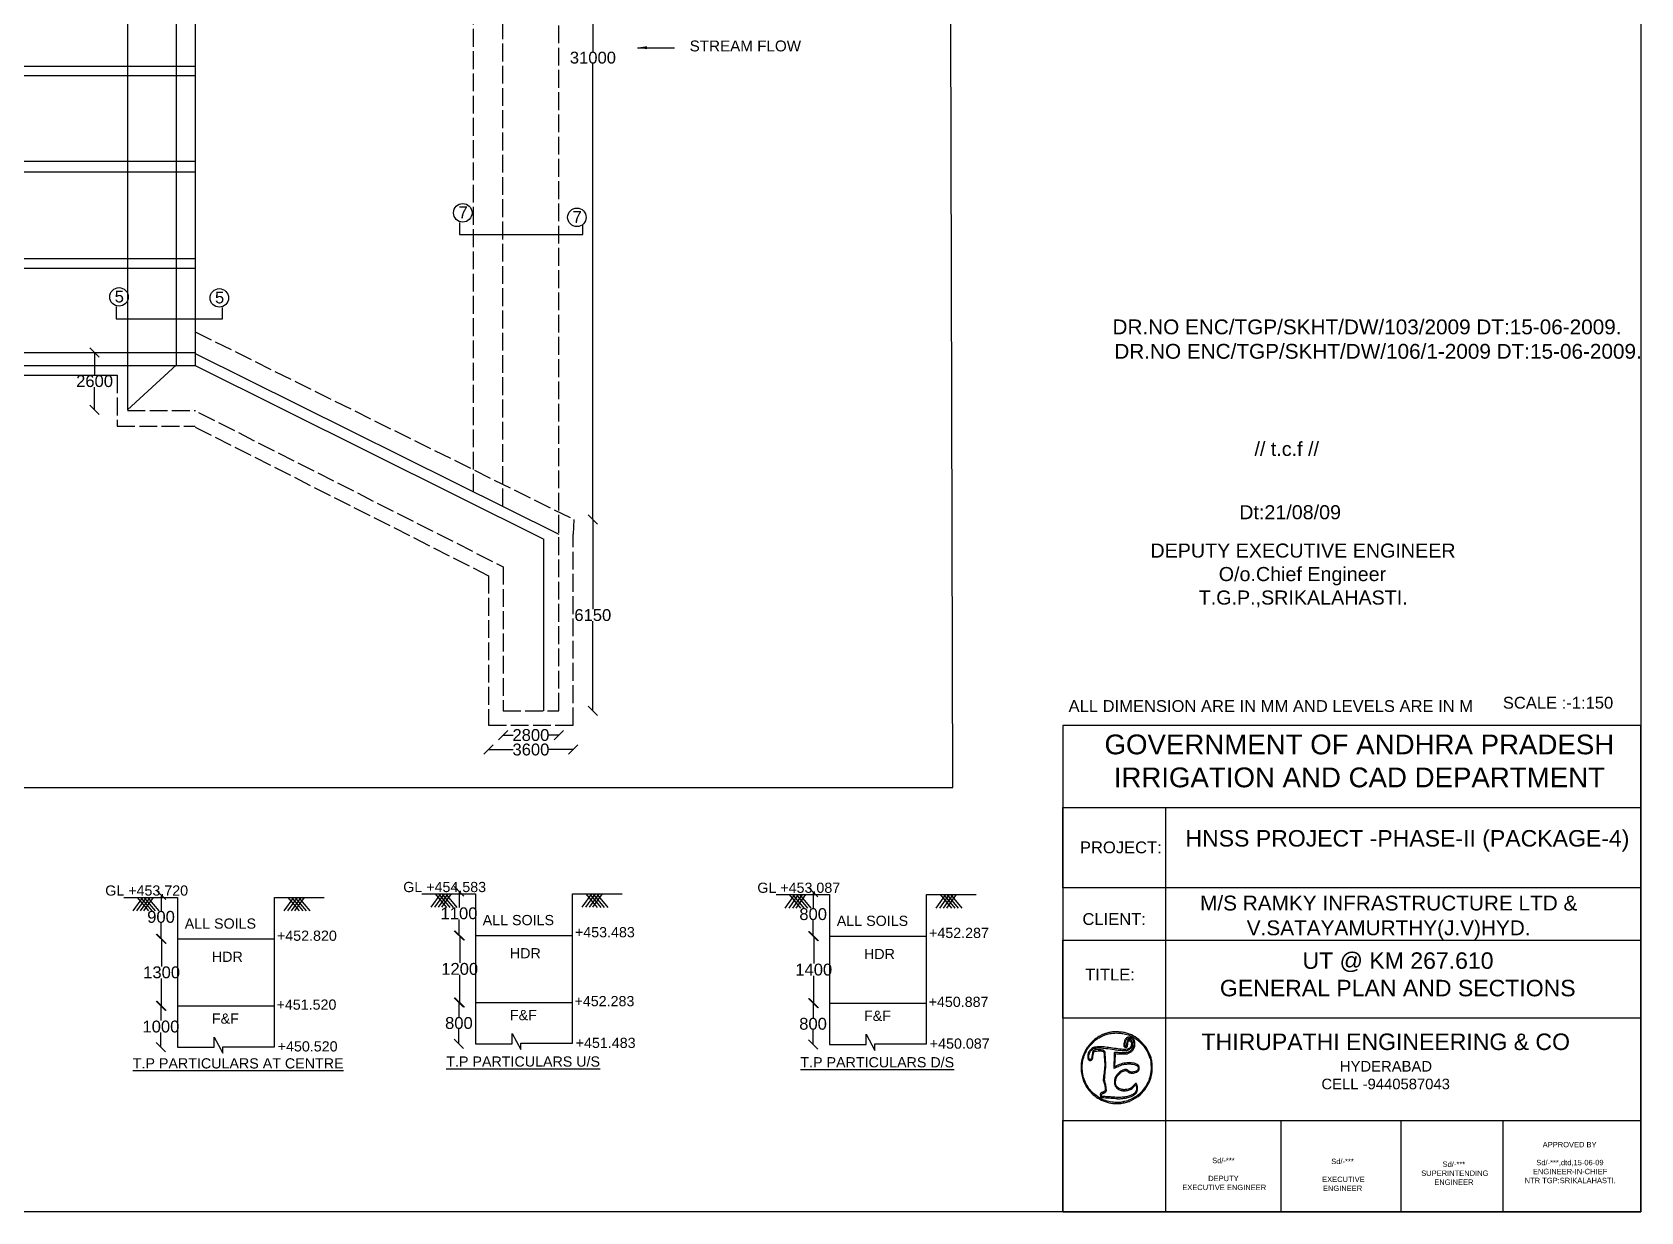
# Model space of a CAD drawing. Header units: millimetres. Extents: x 5124 to 6568637, y 2311 to 91879094.
# Drawn here: x 3726106 to 3742372, y 45926989 to 45938918 of the extents above; entities that cross this region are included whole.
import ezdxf

# ---------------------------------------------------------------- set-up
doc = ezdxf.new("R2010")
doc.units = ezdxf.units.MM
doc.header["$MEASUREMENT"] = 0
doc.linetypes.add('ACAD_ISO02W100', pattern=[15, 12, -3])
for name, color, linetype in [('DIMENSION', 7, 'Continuous'), ('DRAWING', 7, 'Continuous'), ('TEXT', 7, 'Continuous')]:
    doc.layers.add(name, color=color, linetype=linetype)
doc.styles.get("Standard").update_dxf_attribs({"font": 'arial.ttf', "height": 120})
doc.dimstyles.get("Standard").update_dxf_attribs({"dimtxt": 200, "dimasz": 110, "dimexe": 0.18, "dimexo": 0.0625, "dimgap": 0.09, "dimtad": 0, "dimtih": 1, "dimtoh": 1, "dimdec": 0, "dimzin": 0, "dimdsep": 46, "dimtxsty": 'Standard', "dimblk": 'OBLIQUE', "dimcen": 0.09, "dimse1": 1, "dimse2": 1, "dimadec": 0, "dimazin": 0, "dimtfac": 1, "dimtdec": 0, "dimtofl": 0, "dimtmove": 0, "dimatfit": 3, "dimfxl": 1, "dimtolj": 1, "dimtzin": 0, "dimarcsym": 0})

# ---------------------------------------------------------------- blocks, each defined once
blk = doc.blocks.new('_Oblique')
at = {"color": 0, "linetype": 'ByBlock', "lineweight": -2}
blk.add_line((-0.5, -0.5), (0.5, 0.5), dxfattribs=at)
blk = doc.blocks.new('*D78')
at = {"layer": 'Defpoints', "color": 0}
for p in [(3734003, 45930222), (3734169, 45930222), (3734169, 45929777)]:
    blk.add_point(p, dxfattribs=at)
at = {"layer": 'DIMENSION', "color": 0, "lineweight": -2}
for p, q in [((3734003, 45930222), (3734003, 45930061)), ((3734003, 45929777), (3734003, 45929938))]:
    blk.add_line(p, q, dxfattribs=at)
at = {"layer": 'DIMENSION', "color": 0, "lineweight": -2, "xscale": 95, "yscale": 95, "zscale": 95}
for p, rotation in [((3734003, 45930222), 90), ((3734003, 45929777), 270)]:
    blk.add_blockref('_Oblique', p, dxfattribs=dict(at, rotation=rotation))
at = {"layer": 'DIMENSION', "color": 0, "insert": (3734003, 45929999), "char_height": 120, "attachment_point": 5}
blk.add_mtext('\\A1;800', dxfattribs=at)
blk = doc.blocks.new('*D79')
at = {"layer": 'Defpoints', "color": 0}
for p in [(3734169, 45929777), (3734009, 45929099), (3734169, 45929099)]:
    blk.add_point(p, dxfattribs=at)
at = {"layer": 'DIMENSION', "color": 0, "lineweight": -2}
for p, q in [((3734009, 45929777), (3734009, 45929499)), ((3734009, 45929099), (3734009, 45929377))]:
    blk.add_line(p, q, dxfattribs=at)
at = {"layer": 'DIMENSION', "color": 0, "lineweight": -2, "xscale": 95, "yscale": 95, "zscale": 95}
for p, rotation in [((3734009, 45929777), 90), ((3734009, 45929099), 270)]:
    blk.add_blockref('_Oblique', p, dxfattribs=dict(at, rotation=rotation))
at = {"layer": 'DIMENSION', "color": 0, "insert": (3734009, 45929438), "char_height": 120, "attachment_point": 5}
blk.add_mtext('\\A1;1400', dxfattribs=at)
blk = doc.blocks.new('*D77')
at = {"layer": 'Defpoints', "color": 0, "linetype": 'Continuous'}
for p in [(3734169, 45929099), (3734002, 45928681), (3734169, 45928681)]:
    blk.add_point(p, dxfattribs=at)
at = {"layer": 'TEXT', "color": 0, "linetype": 'Continuous', "lineweight": -2}
for p, q in [((3734002, 45929099), (3734002, 45928951)), ((3734002, 45928681), (3734002, 45928829))]:
    blk.add_line(p, q, dxfattribs=at)
at = {"layer": 'TEXT', "color": 0, "linetype": 'Continuous', "lineweight": -2, "xscale": 95, "yscale": 95, "zscale": 95}
for p, rotation in [((3734002, 45929099), 90), ((3734002, 45928681), 270)]:
    blk.add_blockref('_Oblique', p, dxfattribs=dict(at, rotation=rotation))
at = {"layer": 'TEXT', "color": 0, "linetype": 'Continuous', "insert": (3734002, 45928890), "char_height": 120, "attachment_point": 5}
blk.add_mtext('\\A1;800', dxfattribs=at)
blk = doc.blocks.new('*D81')
at = {"layer": 'Defpoints', "color": 0}
for p in [(3730422, 45930230), (3730588, 45930230), (3730588, 45929784)]:
    blk.add_point(p, dxfattribs=at)
at = {"layer": 'DIMENSION', "color": 0, "lineweight": -2}
for p, q in [((3730422, 45930230), (3730422, 45930068)), ((3730422, 45929784), (3730422, 45929946))]:
    blk.add_line(p, q, dxfattribs=at)
at = {"layer": 'DIMENSION', "color": 0, "lineweight": -2, "xscale": 95, "yscale": 95, "zscale": 95}
for p, rotation in [((3730422, 45930230), 90), ((3730422, 45929784), 270)]:
    blk.add_blockref('_Oblique', p, dxfattribs=dict(at, rotation=rotation))
at = {"layer": 'DIMENSION', "color": 0, "insert": (3730422, 45930007), "char_height": 120, "attachment_point": 5}
blk.add_mtext('\\A1;1100', dxfattribs=at)
blk = doc.blocks.new('*D82')
at = {"layer": 'Defpoints', "color": 0}
for p in [(3730588, 45929784), (3730429, 45929107), (3730588, 45929107)]:
    blk.add_point(p, dxfattribs=at)
at = {"layer": 'DIMENSION', "color": 0, "lineweight": -2}
for p, q in [((3730429, 45929784), (3730429, 45929507)), ((3730429, 45929107), (3730429, 45929384))]:
    blk.add_line(p, q, dxfattribs=at)
at = {"layer": 'DIMENSION', "color": 0, "lineweight": -2, "xscale": 95, "yscale": 95, "zscale": 95}
for p, rotation in [((3730429, 45929784), 90), ((3730429, 45929107), 270)]:
    blk.add_blockref('_Oblique', p, dxfattribs=dict(at, rotation=rotation))
at = {"layer": 'DIMENSION', "color": 0, "insert": (3730429, 45929445), "char_height": 120, "attachment_point": 5}
blk.add_mtext('\\A1;1200', dxfattribs=at)
blk = doc.blocks.new('*D80')
at = {"layer": 'Defpoints', "color": 0, "linetype": 'Continuous'}
for p in [(3730588, 45929107), (3730421, 45928688), (3730588, 45928688)]:
    blk.add_point(p, dxfattribs=at)
at = {"layer": 'TEXT', "color": 0, "linetype": 'Continuous', "lineweight": -2}
for p, q in [((3730421, 45929107), (3730421, 45928959)), ((3730421, 45928688), (3730421, 45928836))]:
    blk.add_line(p, q, dxfattribs=at)
at = {"layer": 'TEXT', "color": 0, "linetype": 'Continuous', "lineweight": -2, "xscale": 95, "yscale": 95, "zscale": 95}
for p, rotation in [((3730421, 45929107), 90), ((3730421, 45928688), 270)]:
    blk.add_blockref('_Oblique', p, dxfattribs=dict(at, rotation=rotation))
at = {"layer": 'TEXT', "color": 0, "linetype": 'Continuous', "insert": (3730421, 45928898), "char_height": 120, "attachment_point": 5}
blk.add_mtext('\\A1;800', dxfattribs=at)
blk = doc.blocks.new('*D84')
at = {"layer": 'Defpoints', "color": 0}
for p in [(3727409, 45930194), (3727575, 45930194), (3727575, 45929749)]:
    blk.add_point(p, dxfattribs=at)
at = {"layer": 'DIMENSION', "color": 0, "lineweight": -2}
for p, q in [((3727409, 45930194), (3727409, 45930033)), ((3727409, 45929749), (3727409, 45929910))]:
    blk.add_line(p, q, dxfattribs=at)
at = {"layer": 'DIMENSION', "color": 0, "lineweight": -2, "xscale": 95, "yscale": 95, "zscale": 95}
for p, rotation in [((3727409, 45930194), 90), ((3727409, 45929749), 270)]:
    blk.add_blockref('_Oblique', p, dxfattribs=dict(at, rotation=rotation))
at = {"layer": 'DIMENSION', "color": 0, "insert": (3727409, 45929971), "char_height": 120, "attachment_point": 5}
blk.add_mtext('\\A1;900', dxfattribs=at)
blk = doc.blocks.new('*D85')
at = {"layer": 'Defpoints', "color": 0}
for p in [(3727575, 45929749), (3727415, 45929071), (3727575, 45929071)]:
    blk.add_point(p, dxfattribs=at)
at = {"layer": 'DIMENSION', "color": 0, "lineweight": -2}
for p, q in [((3727415, 45929749), (3727415, 45929471)), ((3727415, 45929071), (3727415, 45929348))]:
    blk.add_line(p, q, dxfattribs=at)
at = {"layer": 'DIMENSION', "color": 0, "lineweight": -2, "xscale": 95, "yscale": 95, "zscale": 95}
for p, rotation in [((3727415, 45929749), 90), ((3727415, 45929071), 270)]:
    blk.add_blockref('_Oblique', p, dxfattribs=dict(at, rotation=rotation))
at = {"layer": 'DIMENSION', "color": 0, "insert": (3727415, 45929410), "char_height": 120, "attachment_point": 5}
blk.add_mtext('\\A1;1300', dxfattribs=at)
blk = doc.blocks.new('*D83')
at = {"layer": 'Defpoints', "color": 0, "linetype": 'Continuous'}
for p in [(3727575, 45929071), (3727408, 45928653), (3727575, 45928653)]:
    blk.add_point(p, dxfattribs=at)
at = {"layer": 'TEXT', "color": 0, "linetype": 'Continuous', "lineweight": -2}
for p, q in [((3727408, 45929071), (3727408, 45928923)), ((3727408, 45928653), (3727408, 45928801))]:
    blk.add_line(p, q, dxfattribs=at)
at = {"layer": 'TEXT', "color": 0, "linetype": 'Continuous', "lineweight": -2, "xscale": 95, "yscale": 95, "zscale": 95}
for p, rotation in [((3727408, 45929071), 90), ((3727408, 45928653), 270)]:
    blk.add_blockref('_Oblique', p, dxfattribs=dict(at, rotation=rotation))
at = {"layer": 'TEXT', "color": 0, "linetype": 'Continuous', "insert": (3727408, 45928862), "char_height": 120, "attachment_point": 5}
blk.add_mtext('\\A1;1000', dxfattribs=at)
blk = doc.blocks.new('*D172')
at = {"layer": 'Defpoints', "color": 0, "linetype": 'Continuous'}
for p in [(3726737, 45935679), (3727070, 45935679), (3727070, 45935098)]:
    blk.add_point(p, dxfattribs=at)
at = {"layer": 'DIMENSION', "color": 0, "linetype": 'Continuous', "lineweight": -2}
for p, q in [((3726737, 45935679), (3726737, 45935450)), ((3726737, 45935098), (3726737, 45935327))]:
    blk.add_line(p, q, dxfattribs=at)
at = {"layer": 'DIMENSION', "color": 0, "linetype": 'Continuous', "lineweight": -2, "xscale": 95, "yscale": 95, "zscale": 95}
for p, rotation in [((3726737, 45935679), 90), ((3726737, 45935098), 270)]:
    blk.add_blockref('_Oblique', p, dxfattribs=dict(at, rotation=rotation))
at = {"layer": 'DIMENSION', "color": 0, "linetype": 'Continuous', "insert": (3726737, 45935389), "char_height": 120, "attachment_point": 5}
blk.add_mtext('\\A1;2600', dxfattribs=at)
blk = doc.blocks.new('*D173')
at = {"layer": 'Defpoints', "color": 0, "linetype": 'Continuous'}
for p in [(3730868, 45932056), (3731431, 45932056), (3731431, 45931810)]:
    blk.add_point(p, dxfattribs=at)
at = {"layer": 'DIMENSION', "color": 0, "linetype": 'Continuous', "lineweight": -2}
for p, q in [((3730868, 45931810), (3730969, 45931810)), ((3731431, 45931810), (3731329, 45931810))]:
    blk.add_line(p, q, dxfattribs=at)
at = {"layer": 'DIMENSION', "color": 0, "linetype": 'Continuous', "lineweight": -2, "xscale": 95, "yscale": 95, "zscale": 95, "rotation": 180}
blk.add_blockref('_Oblique', (3730868, 45931810), dxfattribs=at)
at = {"layer": 'DIMENSION', "color": 0, "linetype": 'Continuous', "lineweight": -2, "xscale": 95, "yscale": 95, "zscale": 95}
blk.add_blockref('_Oblique', (3731431, 45931810), dxfattribs=at)
at = {"layer": 'DIMENSION', "color": 0, "linetype": 'Continuous', "insert": (3731149, 45931810), "char_height": 120, "attachment_point": 5}
blk.add_mtext('\\A1;2800', dxfattribs=at)
blk = doc.blocks.new('*D174')
at = {"layer": 'Defpoints', "color": 0, "linetype": 'Continuous'}
for p in [(3730721, 45931909.5), (3731577.5, 45931909.5), (3731577.5, 45931663.5)]:
    blk.add_point(p, dxfattribs=at)
at = {"layer": 'DIMENSION', "color": 0, "linetype": 'Continuous', "lineweight": -2}
for p, q in [((3730721, 45931663.5), (3730970.22412, 45931663.5)), ((3731577.5, 45931663.5), (3731328.27588, 45931663.5))]:
    blk.add_line(p, q, dxfattribs=at)
at = {"layer": 'DIMENSION', "color": 0, "linetype": 'Continuous', "lineweight": -2, "xscale": 95, "yscale": 95, "zscale": 95, "rotation": 180}
blk.add_blockref('_Oblique', (3730721, 45931663.5), dxfattribs=at)
at = {"layer": 'DIMENSION', "color": 0, "linetype": 'Continuous', "lineweight": -2, "xscale": 95, "yscale": 95, "zscale": 95}
blk.add_blockref('_Oblique', (3731577.5, 45931663.5), dxfattribs=at)
at = {"layer": 'DIMENSION', "color": 0, "linetype": 'Continuous', "insert": (3731149.25, 45931663.5), "char_height": 120, "attachment_point": 5}
blk.add_mtext('\\A1;3600', dxfattribs=at)
blk = doc.blocks.new('*D175')
at = {"layer": 'Defpoints', "color": 0, "linetype": 'Continuous'}
for p in [(3731584, 45933990), (3731431, 45932056), (3731775, 45932056)]:
    blk.add_point(p, dxfattribs=at)
at = {"layer": 'DIMENSION', "color": 0, "linetype": 'Continuous', "lineweight": -2}
for p, q in [((3731775, 45933990), (3731775, 45933085)), ((3731775, 45932056), (3731775, 45932962))]:
    blk.add_line(p, q, dxfattribs=at)
at = {"layer": 'DIMENSION', "color": 0, "linetype": 'Continuous', "lineweight": -2, "xscale": 95, "yscale": 95, "zscale": 95}
for p, rotation in [((3731775, 45933990), 90), ((3731775, 45932056), 270)]:
    blk.add_blockref('_Oblique', p, dxfattribs=dict(at, rotation=rotation))
at = {"layer": 'DIMENSION', "color": 0, "linetype": 'Continuous', "insert": (3731775, 45933023), "char_height": 120, "attachment_point": 5}
blk.add_mtext('\\A1;6150', dxfattribs=at)
blk = doc.blocks.new('*D176')
at = {"layer": 'Defpoints', "color": 0, "linetype": 'Continuous'}
for p in [(3731722, 45944174), (3731776, 45944174), (3731584, 45933990)]:
    blk.add_point(p, dxfattribs=at)
at = {"layer": 'DIMENSION', "color": 0, "linetype": 'Continuous', "lineweight": -2}
for p, q in [((3731776, 45944174), (3731776, 45938721)), ((3731776, 45933990), (3731776, 45938598))]:
    blk.add_line(p, q, dxfattribs=at)
at = {"layer": 'DIMENSION', "color": 0, "linetype": 'Continuous', "lineweight": -2, "xscale": 95, "yscale": 95, "zscale": 95}
for p, rotation in [((3731776, 45944174), 90), ((3731776, 45933990), 270)]:
    blk.add_blockref('_Oblique', p, dxfattribs=dict(at, rotation=rotation))
at = {"layer": 'DIMENSION', "color": 0, "linetype": 'Continuous', "insert": (3731776, 45938660), "char_height": 120, "attachment_point": 5}
blk.add_mtext('\\A1;31000', dxfattribs=at)

msp = doc.modelspace()

# ---------------------------------------------------------------- linework, layer by layer
for points in [[(3737012.1, 45928805.5, 0.011371), (3736972.4, 45928795.9, 0.02579), (3736943, 45928786.4, 0.027062), (3736915.5, 45928774.3, 0.013799), (3736882.4, 45928756.3, 0.049276), (3736852.6, 45928734.7, 0.020623), (3736816.8, 45928700.4, 0.020736), (3736783.2, 45928662.4, 0.039557), (3736760.1, 45928628.9, 0.070595), (3736723.2, 45928537.2, 0.067578), (3736712.4, 45928437.4, 0.067285), (3736728.7, 45928338, 0.06891), (3736770.7, 45928247.3, 0.057705), (3736820.1, 45928187.1, 0.054334), (3736882.9, 45928138.3, 0.05355), (3736955.7, 45928103.6, 0.052844), (3737034.5, 45928085, 0.040381), (3737078.9, 45928083, 0.03202), (3737126.6, 45928087.8, 0.031364), (3737174.5, 45928098.8, 0.03411), (3737219.3, 45928115.4, 0.075635), (3737309, 45928173.7, 0.073326), (3737378.4, 45928256.5, 0.073591), (3737420.7, 45928355.5, 0.077104), (3737431.7, 45928461, 0.004861), (3737429.9, 45928490.2, 0.019003), (3737427.9, 45928508.3, 0.02286), (3737424.8, 45928524.4, 0.009468), (3737419.2, 45928545.9, 0.065489), (3737384.5, 45928626.6, 0.057691), (3737328.8, 45928699.5, 0.058022), (3737258.3, 45928757.3, 0.068022), (3737180, 45928793.8, 0.035725), (3737140.6, 45928803, 0.021943), (3737093.1, 45928808.4, 0.021989), (3737047, 45928809.5, 0.048915)], [(3737161.1, 45928786.1, -0.010053), (3737187, 45928778.7, -0.02116), (3737206.7, 45928771.7, -0.022523), (3737224.9, 45928763.3, -0.013074), (3737246, 45928751.8, -0.040153), (3737285.6, 45928724.4, -0.032263), (3737323.4, 45928689, -0.031944), (3737356.8, 45928648.7, -0.036921), (3737383, 45928606.3, -0.012801), (3737391.9, 45928588.1, -0.018323), (3737398.7, 45928571.5, -0.011926), (3737403.5, 45928557.7, -0.421559), (3737402, 45928555, 0.438354), (3737401.8, 45928554.5, 0.035377), (3737402.4, 45928553.1, 0.030088), (3737403.6, 45928551.4, 0.016409), (3737405.1, 45928549.3, -0.136522), (3737412.9, 45928531.9, -0.015322), (3737418.1, 45928488.5, -0.019775), (3737420.3, 45928442, -0.035566), (3737417.9, 45928403.9, -0.046854), (3737402, 45928334.9, -0.049001), (3737373.6, 45928271.2, -0.049074), (3737333.4, 45928214.3, -0.047266), (3737282.5, 45928165.6, -0.036649), (3737255, 45928146.9, -0.020541), (3737219.2, 45928128.3, -0.020402), (3737183.2, 45928113, -0.050634), (3737155.5, 45928105.8, 0.011096), (3737150.3, 45928104.8, 0.006376), (3737144.2, 45928103.5, 0.006368), (3737138, 45928102, 0.010561), (3737132.8, 45928100.5, -0.075797), (3737085.1, 45928093.7, -0.036256), (3737023.2, 45928098.7, -0.035773), (3736960.3, 45928113.2, -0.053967), (3736908.6, 45928135.3, -0.043816), (3736850.1, 45928175.3, -0.050353), (3736802.4, 45928223.2, -0.04992), (3736765, 45928280.1, -0.041857), (3736736.9, 45928346.7, -0.041799), (3736728.7, 45928381.6, -0.022952), (3736724.2, 45928425.3, -0.022835), (3736723.7, 45928470, -0.036198), (3736727.9, 45928508.1, -0.027029), (3736735.8, 45928541.3, -0.021589), (3736747.8, 45928576.2, -0.021847), (3736762.5, 45928609.3, -0.030803), (3736778.6, 45928637.3, -0.030973), (3736798.3, 45928663.4, -0.014365), (3736826.9, 45928694.8, -0.013732), (3736856.2, 45928723.7, -0.048124), (3736877.2, 45928739.8, -0.015617), (3736893.9, 45928749.5, -0.006514), (3736917.1, 45928761.6, -0.006284), (3736940.1, 45928772.9, -0.02113), (3736955.5, 45928779.4, -0.047647), (3737001.7, 45928791.9, -0.034153), (3737055, 45928797.3, -0.033468), (3737109.9, 45928795.4, -0.039389)], [(3737181.9, 45928753.6, 0.079905), (3737172.4, 45928747.7, 0.042826), (3737162.8, 45928737.8, 0.042991), (3737155.2, 45928726.7, 0.097401), (3737152, 45928717, -0.017144), (3737151.1, 45928711.6, -0.007361), (3737149.6, 45928704.5, -0.007273), (3737147.7, 45928696.9, -0.009527), (3737145.8, 45928690, 0.057314), (3737143.4, 45928676.5, 0.105744), (3737145, 45928665.5, 0.129803), (3737150.6, 45928657.6, 0.112787), (3737159.7, 45928653, 0.089359), (3737170.5, 45928652.2, 0.205539), (3737177.4, 45928656.2, 0.119945), (3737181.6, 45928665.9, 0.023277), (3737184, 45928685, -0.017196), (3737186.3, 45928704.6, -0.101894), (3737189.8, 45928714.2, -0.209902), (3737195.5, 45928718.2, -0.109281), (3737204.4, 45928718, -0.199104), (3737215.5, 45928709.7, -0.104543), (3737221.2, 45928693.1, -0.087788), (3737220.1, 45928672.9, -0.092435), (3737212.2, 45928654.6, -0.140361), (3737193.7, 45928639.2, -0.085225), (3737165.8, 45928632.2, -0.045138), (3737122.1, 45928632.8, -0.010085), (3737047.9, 45928642.1, 0.001129), (3736976, 45928652.4, 0.010475), (3736944.9, 45928656.2, 0.019654), (3736921.3, 45928657.5, 0.009807), (3736891.3, 45928657.5, 0.021045), (3736859.7, 45928655.6, 0.064199), (3736838.9, 45928650.7, 0.07759), (3736822.2, 45928641.2, 0.04157), (3736804.9, 45928625, 0.033858), (3736792.9, 45928609.9, 0.055821), (3736785.3, 45928595.5, 0.056084), (3736781.1, 45928579.9, 0.03454), (3736779.5, 45928560.8, 0.036481), (3736780.6, 45928541.7, 0.103396), (3736785.1, 45928529.1, 0.148662), (3736793, 45928522, 0.109578), (3736804.5, 45928519.5, 0.120124), (3736815.9, 45928522.2, 0.145), (3736823.8, 45928529.9, 0.076305), (3736829.5, 45928544.7, 0.015923), (3736834.5, 45928572.3, -0.009484), (3736836.8, 45928585.9, -0.012925), (3736839.5, 45928598.1, -0.009784), (3736842.1, 45928608.1, -0.12767), (3736844, 45928611.4, -0.187867), (3736851.5, 45928614.7, -0.006627), (3736883.6, 45928615.6, -0.01166), (3736914.7, 45928615.4, -0.060862), (3736931.7, 45928612.8, -0.161099), (3736938.7, 45928608.1, -0.110854), (3736942.8, 45928599.4, -0.037878), (3736945.2, 45928582.2, -0.003666), (3736947.7, 45928540.2, 0.004284), (3736948.6, 45928524.9, 0.004704), (3736949.7, 45928510.1, 0.004401), (3736951, 45928497.4, 0.023561), (3736952, 45928490.6, -0.066487), (3736952.8, 45928478.4, -0.007257), (3736950.5, 45928450.4, -0.006419), (3736946.1, 45928409.8, -0.001903), (3736938.3, 45928347.8, 0.0101), (3736936.3, 45928329.4, 0.046767), (3736936.3, 45928318.7, 0.054451), (3736938.3, 45928309, 0.016832), (3736943.5, 45928294.9, -0.025497), (3736947.4, 45928283.5, -0.017703), (3736950.7, 45928270.2, -0.016989), (3736953.3, 45928256, -0.017395), (3736954.8, 45928241.8), (3736957, 45928211.2), (3736942.5, 45928203.1, -0.015536), (3736936.6, 45928200, -0.017122), (3736930.6, 45928197.3, -0.016739), (3736925.4, 45928195.4, -0.078777), (3736922.2, 45928194.9, 0.131176), (3736914.6, 45928192.9, 0.136592), (3736909.2, 45928187.4, 0.106124), (3736906.5, 45928178.6, 0.058162), (3736906.9, 45928167.3, 0.016688), (3736908.1, 45928161, 0.019181), (3736909.6, 45928155.1, 0.018627), (3736911.3, 45928150.2, 0.096084), (3736912.8, 45928147.8, 0.155202), (3736915.5, 45928146.3, 0.015688), (3736922.7, 45928145, 0.01847), (3736931.6, 45928144.1, 0.013691), (3736941.6, 45928143.7, -0.011921), (3736975.2, 45928142.4, -0.00413), (3737023.7, 45928139.1, -0.001098), (3737075.1, 45928135, -0.118504), (3737081.7, 45928132.8, 0.16291), (3737089.2, 45928131, 0.003581), (3737126.7, 45928134.8, 0.008625), (3737162.8, 45928139.3, 0.028406), (3737186.3, 45928144, 0.032579), (3737208.5, 45928151.4, 0.025466), (3737231.6, 45928162.1, 0.026004), (3737251.9, 45928174.3, 0.061344), (3737265.2, 45928185.8, 0.068447), (3737276.9, 45928203, 0.076262), (3737283, 45928222, 0.067476), (3737283.5, 45928244, 0.040065), (3737278.5, 45928269.7, 0.044341), (3737273.8, 45928281.9, 0.167899), (3737268.1, 45928287.7, 0.248042), (3737261.6, 45928287.5, 0.093969), (3737254.5, 45928281.4, -0.014529), (3737231.8, 45928254.9, -0.059632), (3737215.9, 45928241.1, -0.07471), (3737199, 45928233, -0.031322), (3737174.4, 45928227.1, -0.011719), (3737158.7, 45928224.8, -0.030157), (3737147.2, 45928224, -0.035481), (3737136.9, 45928224.7, -0.022756), (3737125.1, 45928226.9, -0.041651), (3737106.8, 45928232.8, -0.044873), (3737090.2, 45928241.5, -0.048687), (3737076.8, 45928252.2, -0.078972), (3737068.1, 45928263.8, -0.088886), (3737062.7, 45928280.5, -0.038681), (3737061.5, 45928303.8, -0.038538), (3737063.8, 45928327.7, -0.068656), (3737069.9, 45928346.4, -0.047822), (3737081, 45928364.6, -0.035478), (3737096.3, 45928382.3, -0.035754), (3737113.8, 45928397.5, -0.052131), (3737131.3, 45928408, -0.030465), (3737149.9, 45928415.3, -0.089851), (3737163.5, 45928417.2, -0.11423), (3737174.9, 45928414, -0.067663), (3737186.4, 45928405.6, 0.096235), (3737200.9, 45928396.1, 0.073317), (3737219.4, 45928391.6, 0.064558), (3737240.7, 45928392.3, 0.048869), (3737263.3, 45928398.4, 0.015923), (3737284.1, 45928407, 0.109612), (3737292.9, 45928413.6, 0.141247), (3737297, 45928422.5, 0.03256), (3737298.4, 45928439.3, 0.013265), (3737298.3, 45928452.3, 0.061516), (3737297.2, 45928459.7, 0.091027), (3737294.5, 45928465.1, 0.050414), (3737289.4, 45928470.6, 0.128873), (3737249.7, 45928490.8, 0.05989), (3737191.7, 45928496.3, 0.055893), (3737128.3, 45928487.5, 0.065288), (3737071.9, 45928465, -0.008116), (3737065.1, 45928461.4, -0.012981), (3737059.1, 45928458.5, -0.006773), (3737054.1, 45928456.3, -0.304845), (3737053, 45928456.5, -0.211798), (3737052.6, 45928457.7, -0.000838), (3737053.3, 45928472.7, -0.003985), (3737054.4, 45928489.8, -0.002472), (3737055.9, 45928509.8, 0.004385), (3737057.3, 45928530.8, 0.005065), (3737058.4, 45928550.8, 0.004554), (3737058.9, 45928567.7, 0.029433), (3737058.6, 45928576.3), (3737057.2, 45928590.8), (3737074.3, 45928588.1, 0.022308), (3737083.6, 45928587.1, 0.005402), (3737099.1, 45928586.3, 0.005531), (3737116.9, 45928585.7, 0.005473), (3737134.7, 45928585.6, 0.006594), (3737160, 45928585.9, 0.031106), (3737174.4, 45928587.2, 0.045299), (3737185.9, 45928590.1, 0.025886), (3737199.2, 45928595.4, 0.074598), (3737223.9, 45928611.8, 0.070434), (3737243.2, 45928635, 0.07263), (3737254.9, 45928662, 0.089071), (3737257.3, 45928689.3, 0.01957), (3737254.8, 45928709, 0.056074), (3737250.9, 45928722.2, 0.065261), (3737244.7, 45928733.2, 0.034277), (3737234.3, 45928744.9, 0.027009), (3737227.1, 45928751.3, 0.068734), (3737221.2, 45928754.8, 0.07176), (3737214.6, 45928756.5, 0.031521), (3737205.7, 45928757, 0.016443), (3737198.9, 45928756.6, 0.015199), (3737192, 45928755.9, 0.015395), (3737185.9, 45928754.8, 0.04795)], [(3737222.1, 45928741.2, -0.056619), (3737232.7, 45928730.3, -0.070112), (3737239.7, 45928718.1, -0.063176), (3737243.5, 45928703.4, -0.036102), (3737244.6, 45928685.1, -0.026103), (3737243.3, 45928666.4, -0.05922), (3737240, 45928652.6, -0.061276), (3737233.6, 45928640.3, -0.029698), (3737222.7, 45928626.3, -0.094532), (3737201.4, 45928609.6, -0.069609), (3737173, 45928599.8, -0.05177), (3737135.5, 45928596.3, -0.023109), (3737086, 45928599.1, 0.014899), (3737061.3, 45928600.9, 0.124815), (3737050.4, 45928598.7, 0.252886), (3737045.8, 45928592.3, 0.073732), (3737046.1, 45928579.7, -0.042717), (3737046.8, 45928571.1, -0.005288), (3737046.5, 45928552.3, -0.006212), (3737045.7, 45928530, -0.005103), (3737044.3, 45928506.1, 0.004606), (3737042.7, 45928480.4, 0.010714), (3737042.1, 45928461.1, 0.007341), (3737042.2, 45928446.5, 0.193504), (3737043.7, 45928442.9, 0.272952), (3737046.9, 45928442.1, 0.017404), (3737056.5, 45928445.2, 0.018882), (3737069.4, 45928450.5, 0.007944), (3737086.3, 45928458.5, -0.00991), (3737109.2, 45928469.2, -0.029968), (3737125.3, 45928475.2, -0.03192), (3737141.4, 45928479, -0.012489), (3737164, 45928482.3, -0.031624), (3737202.5, 45928484.5, -0.042774), (3737237.1, 45928481.3, -0.049658), (3737265.4, 45928473.3, -0.102801), (3737284.5, 45928460.8, -0.146745), (3737288.2, 45928453.9, -0.055372), (3737289.3, 45928442.9, -0.054274), (3737287.8, 45928431.3, -0.094139), (3737283.8, 45928422.6, -0.119575), (3737275.4, 45928415.2, -0.039208), (3737260.2, 45928408.7, -0.03788), (3737242.2, 45928404, -0.043914), (3737224.6, 45928402.5, -0.027336), (3737214.4, 45928403, -0.068469), (3737207.1, 45928404.9, -0.065144), (3737200.4, 45928408.7, -0.022939), (3737191.8, 45928415.7, 0.07041), (3737177.3, 45928425.5, 0.111511), (3737162.8, 45928428.9, 0.08847), (3737145.9, 45928426, 0.032101), (3737123.4, 45928416.3, 0.049567), (3737104.3, 45928404.1, 0.035227), (3737085.5, 45928386.9, 0.034846), (3737069.1, 45928367, 0.044392), (3737057, 45928346.4, 0.072348), (3737052.4, 45928331.4, 0.020236), (3737049.6, 45928306.9, 0.012952), (3737048.4, 45928282.3, 0.265664), (3737051.8, 45928276, -0.115377), (3737053.2, 45928274.6, -0.049412), (3737054.4, 45928272.2, -0.04534), (3737055.2, 45928269.3, -0.044785), (3737055.5, 45928266.3, 0.179828), (3737059.3, 45928256, 0.032309), (3737073.8, 45928241.2, 0.035345), (3737091.4, 45928227.6, 0.067561), (3737107.4, 45928219.8, 0.028537), (3737126, 45928214.8, 0.039847), (3737143, 45928212.7, 0.038236), (3737160.7, 45928213.2, 0.023572), (3737181.3, 45928216.5, 0.033201), (3737202.5, 45928222.3, 0.052304), (3737219.6, 45928230.3, 0.054197), (3737234.2, 45928241.4, 0.038969), (3737247.9, 45928256.7, -0.007998), (3737253.2, 45928263.3, -0.011914), (3737258, 45928268.9, -0.007046), (3737262.1, 45928273.4, -0.189724), (3737263.6, 45928274, -0.31512), (3737264.7, 45928273.3, -0.012989), (3737266.7, 45928268.6, -0.018519), (3737268.7, 45928262.5, -0.0116), (3737270.6, 45928255.2, -0.076654), (3737272.9, 45928227.8, -0.116551), (3737265.8, 45928205.2, -0.101292), (3737248.3, 45928185.9, -0.047771), (3737219.4, 45928168.7, -0.047916), (3737181.9, 45928155.2, -0.038807), (3737139.7, 45928147.9, -0.030246), (3737087.9, 45928146.1, -0.013533), (3737019.6, 45928149.7, 0.003397), (3736997.7, 45928151.3, 0.003258), (3736975.4, 45928152.7, 0.003226), (3736955.7, 45928153.6, 0.011736), (3736943.2, 45928153.8), (3736919.6, 45928153.7), (3736919.6, 45928164.9), (3736919.6, 45928173.6), (3736919.6, 45928178.9, -0.255878), (3736920.4, 45928180.3, -0.021331), (3736924, 45928182.3, -0.024284), (3736928.7, 45928184.6, -0.016153), (3736934.4, 45928186.7, 0.029102), (3736940.8, 45928189.2, 0.019825), (3736947.7, 45928192.8, 0.020023), (3736954.1, 45928196.8, 0.037497), (3736958.9, 45928200.6, 0.047773), (3736964.4, 45928206.8, 0.109676), (3736966.9, 45928212.5, 0.059805), (3736967.6, 45928220.7, 0.007063), (3736966.5, 45928239.1, 0.017193), (3736965.1, 45928252, 0.01193), (3736962.7, 45928266.5, 0.012048), (3736959.8, 45928280.3, 0.024163), (3736956.6, 45928291, -0.021994), (3736952.6, 45928304.5, -0.038871), (3736950.7, 45928315.9, -0.030789), (3736950.3, 45928329.2, -0.009072), (3736951.4, 45928349.5, -0.001709), (3736952.4, 45928364.1, -0.001884), (3736953.6, 45928378.3, -0.001751), (3736954.6, 45928390.3, -0.009616), (3736955.4, 45928396.8, 0.002783), (3736961.3, 45928444.3, 0.015642), (3736963.5, 45928469.7, 0.027419), (3736963.5, 45928488.3, 0.025052), (3736961.5, 45928507.2, -0.013359), (3736959.9, 45928519.8, -0.007032), (3736958.6, 45928535.4, -0.006991), (3736957.6, 45928551.5, -0.010691), (3736957.3, 45928565.5, 0.009817), (3736956.8, 45928590.8, 0.054013), (3736954.8, 45928604.3, 0.099692), (3736950.5, 45928612.9, 0.084336), (3736943, 45928619.9, 0.111049), (3736929.6, 45928624.9, 0.01671), (3736900.8, 45928627.9, 0.019303), (3736871.3, 45928628.9, 0.061247), (3736851.7, 45928626.3, 0.116126), (3736840.5, 45928620.5, 0.097571), (3736832.2, 45928609.8, 0.067516), (3736826.5, 45928593.4, 0.026486), (3736823, 45928569.5, -0.029178), (3736819.8, 45928548.8, -0.08956), (3736814.5, 45928535.7, -0.186289), (3736807.3, 45928530.4, -0.209405), (3736798.9, 45928531.7, -0.132851), (3736792.5, 45928538.5, -0.091992), (3736789.4, 45928548.6, -0.064225), (3736789.5, 45928562.5, -0.027894), (3736793.1, 45928580.6, -0.043994), (3736799.3, 45928598, -0.055217), (3736808, 45928612.8, -0.053692), (3736820, 45928625.5, -0.038475), (3736835.8, 45928637.1, -0.115688), (3736860.7, 45928645.5, -0.031518), (3736902.5, 45928646.8, -0.022483), (3736962, 45928642.2, -0.007666), (3737047.9, 45928630.4, 0.006179), (3737074.3, 45928626.7, 0.0054), (3737101.9, 45928623.4, 0.005436), (3737126.9, 45928621.1, 0.016056), (3737144.2, 45928620.2, 0.009603), (3737163.5, 45928620.1, 0.036421), (3737175.5, 45928621.2, 0.048057), (3737185.5, 45928623.9, 0.026799), (3737197, 45928628.9, 0.051449), (3737213.1, 45928639.2, 0.079901), (3737224.2, 45928651.3, 0.083725), (3737230.7, 45928665.8, 0.062275), (3737232.8, 45928683.3, 0.027547), (3737232.4, 45928692.1, 0.025908), (3737230.9, 45928700.9, 0.027051), (3737228.7, 45928709.1, 0.042534), (3737225.8, 45928715.8, 0.029286), (3737221.2, 45928723.2, 0.113768), (3737217.2, 45928726.8, 0.10469), (3737211.9, 45928728.5, 0.022841), (3737202.2, 45928728.9, 0.022154), (3737192.5, 45928728.5, 0.107946), (3737187.2, 45928726.8, 0.118554), (3737183.4, 45928723.2, 0.029201), (3737179.1, 45928715.7, 0.04357), (3737176.5, 45928709.1, 0.022936), (3737174.4, 45928700.6, 0.022268), (3737172.9, 45928691.4, 0.027017), (3737172.5, 45928682.7, -0.013965), (3737172.2, 45928673.3, -0.050225), (3737171.3, 45928667.4, -0.097184), (3737169.7, 45928664.1, -0.23583), (3737167.3, 45928662.9, -0.162421), (3737160.7, 45928665.1, -0.180712), (3737157.1, 45928670.7, -0.084641), (3737156.6, 45928681.1, -0.019045), (3737159.5, 45928698.8, -0.042593), (3737165.8, 45928720, -0.090406), (3737174.8, 45928734.5, -0.113659), (3737186.8, 45928742.9, -0.096515), (3737202, 45928745.9, -0.029399), (3737207.9, 45928745.5, -0.028215), (3737213.8, 45928744.5, -0.029397), (3737218.9, 45928743, -0.08398)]]:
    msp.add_lwpolyline(points, format="xyb", close=True)
at = {"layer": 'Defpoints', "linetype": 'Continuous'}
msp.add_lwpolyline([(3696927, 45956476.5), (3742372, 45956476.5), (3742372, 45926989), (3696927, 45926989)], close=True, dxfattribs=at)
at = {"layer": 'DIMENSION', "linetype": 'Continuous'}
for points in [[(3730427.5, 45936995), (3730427.5, 45936873), (3731672.5, 45936873), (3731672.5, 45936973.5)], [(3726955.5, 45936145), (3726955.5, 45936019), (3728029, 45936019), (3728029, 45936135)], [(3727565, 45935553.5), (3727069.5, 45935098.5)]]:
    msp.add_lwpolyline(points, dxfattribs=at)
for centre in [(3730460.2, 45937091.7), (3731614.2, 45937045.7), (3726984.2, 45936241.2), (3727998.2, 45936231.2)]:
    msp.add_circle(centre, 93.7, dxfattribs=at)
at = {"layer": 'DRAWING', "linetype": 'Continuous'}
for p, q in [((3727565, 45935553.5), (3727565, 45939017)), ((3727754.5, 45939017), (3727754.5, 45935547.5))]:
    msp.add_line(p, q, dxfattribs=at)
for points in [[(3698319.5, 45945501), (3698319.5, 45941439.5), (3698076.5, 45941439.5), (3698559.5, 45941247.5), (3698319.5, 45941247.5), (3698319.5, 45937846), (3697992, 45937846), (3698636, 45937617.5), (3698377, 45937617.5), (3698377, 45931278.5), (3735415, 45931278.5), (3735395.5, 45939008)], [(3727069.5, 45939012.5), (3727069.5, 45935098.5)], [(3718802, 45938576), (3726965, 45938576)], [(3726963.5, 45938576), (3727754.5, 45938576)], [(3718802, 45938481.5), (3726965, 45938481.5)], [(3726963.5, 45938481.5), (3727754.5, 45938481.5)], [(3718802, 45937613.5), (3726965, 45937613.5)], [(3726963.5, 45937613.5), (3727754.5, 45937613.5)], [(3718802, 45937504.5), (3726965, 45937504.5)], [(3726963.5, 45937504.5), (3727754.5, 45937504.5)], [(3718802, 45936628), (3726965, 45936628)], [(3726963.5, 45936628), (3727754.5, 45936628)], [(3718802, 45936530.5), (3726965, 45936530.5)], [(3726963.5, 45936530.5), (3727754.5, 45936530.5)], [(3718802, 45935679), (3726965, 45935679)], [(3726963.5, 45935679), (3727754.5, 45935679)], [(3727754.5, 45935670), (3731430.9, 45933842)], [(3718802, 45935547.5), (3726965, 45935547.5)], [(3718802, 45935448.5), (3726965, 45935448.5)], [(3726963.5, 45935547.5), (3727754.5, 45935547.5)], [(3727754.5, 45935547.5), (3731279, 45933792)], [(3726963.5, 45935370.5), (3726965, 45935370.5)], [(3731279, 45932056.1), (3731279, 45933792)]]:
    msp.add_lwpolyline(points, dxfattribs=at)
at = {"layer": 'DRAWING', "linetype": 'ACAD_ISO02W100', "ltscale": 15}
for points in [[(3727789.5, 45935072), (3730867.6, 45933512), (3730867.6, 45932056.1), (3731430.9, 45932056.1), (3731430.9, 45939008)], [(3730569, 45934270.6), (3730569, 45939008)], [(3730865.3, 45934123.3), (3730865.3, 45939008)], [(3727754.5, 45935887.5), (3731583.5, 45933990.5), (3731577.5, 45933842)], [(3726965, 45935448.5), (3726965, 45934934.5)], [(3727069.5, 45935091.5), (3727759, 45935091.5)], [(3726965, 45934934.5), (3727754.5, 45934934.5)], [(3727754.5, 45934925.5), (3730721, 45933422), (3730721, 45931909.5), (3731577.5, 45931909.5), (3731577.5, 45933842)]]:
    msp.add_lwpolyline(points, dxfattribs=at)
at = {"layer": 'DRAWING'}
for points in [[(3727034.3, 45930169), (3727575.4, 45930169), (3727575.4, 45928652.9), (3727945.7, 45928652.9), (3727945.7, 45928756.5), (3728033.9, 45928593.9), (3728033.9, 45928658.9), (3728556.9, 45928658.9), (3728556.9, 45930169), (3729057.9, 45930169)], [(3727222.3, 45930169), (3727124.6, 45930033.1)], [(3727259.5, 45930169), (3727161.8, 45930033.1)], [(3727166.8, 45930169), (3727281.6, 45930031.4)], [(3727297.1, 45930169), (3727199.5, 45930033.1)], [(3727201.6, 45930169), (3727316.4, 45930031.4)], [(3727330.6, 45930169), (3727233, 45930033.1)], [(3727236.4, 45930169), (3727351.3, 45930031.4)], [(3727272.6, 45930169), (3727387.4, 45930031.4)], [(3728747.8, 45930169), (3728650.2, 45930033.1)], [(3728785, 45930169), (3728687.4, 45930033.1)], [(3728692.4, 45930169), (3728807.2, 45930031.4)], [(3728822.7, 45930169), (3728725, 45930033.1)], [(3728727.2, 45930169), (3728842, 45930031.4)], [(3728856.2, 45930169), (3728758.6, 45930033.1)], [(3728762, 45930169), (3728876.9, 45930031.4)], [(3728798.2, 45930169), (3728913, 45930031.4)], [(3730047.4, 45930204.6), (3730588.5, 45930204.6), (3730588.5, 45928688.5), (3730958.8, 45928688.5), (3730958.8, 45928792.2), (3731047, 45928629.6), (3731047, 45928694.5), (3731570, 45928694.5), (3731570, 45930204.6), (3732071.1, 45930204.6)], [(3730235.4, 45930204.6), (3730137.7, 45930068.7)], [(3730272.6, 45930204.6), (3730175, 45930068.7)], [(3730179.9, 45930204.6), (3730294.7, 45930067)], [(3730310.2, 45930204.6), (3730212.6, 45930068.7)], [(3730214.7, 45930204.6), (3730329.6, 45930067)], [(3730343.8, 45930204.6), (3730246.1, 45930068.7)], [(3730249.6, 45930204.6), (3730364.4, 45930067)], [(3730285.7, 45930204.6), (3730400.5, 45930067)], [(3731761, 45930204.6), (3731663.3, 45930068.7)], [(3731798.2, 45930204.6), (3731700.5, 45930068.7)], [(3731705.5, 45930204.6), (3731820.3, 45930067)], [(3731835.8, 45930204.6), (3731738.2, 45930068.7)], [(3731740.3, 45930204.6), (3731855.2, 45930067)], [(3731869.4, 45930204.6), (3731771.7, 45930068.7)], [(3731775.2, 45930204.6), (3731890, 45930067)], [(3731811.3, 45930204.6), (3731926.1, 45930067)], [(3733627.9, 45930197.1), (3734169, 45930197.1), (3734169, 45928681), (3734539.3, 45928681), (3734539.3, 45928784.7), (3734627.5, 45928622.1), (3734627.5, 45928687), (3735150.5, 45928687), (3735150.5, 45930197.1), (3735651.6, 45930197.1)], [(3733815.9, 45930197.1), (3733718.2, 45930061.2)], [(3733853.1, 45930197.1), (3733755.5, 45930061.2)], [(3733760.4, 45930197.1), (3733875.2, 45930059.5)], [(3733890.7, 45930197.1), (3733793.1, 45930061.2)], [(3733795.2, 45930197.1), (3733910.1, 45930059.5)], [(3733924.3, 45930197.1), (3733826.6, 45930061.2)], [(3733830.1, 45930197.1), (3733944.9, 45930059.5)], [(3733866.2, 45930197.1), (3733981, 45930059.5)], [(3735341.5, 45930197.1), (3735243.8, 45930061.2)], [(3735378.7, 45930197.1), (3735281, 45930061.2)], [(3735286, 45930197.1), (3735400.8, 45930059.5)], [(3735416.3, 45930197.1), (3735318.7, 45930061.2)], [(3735320.8, 45930197.1), (3735435.7, 45930059.5)], [(3735449.9, 45930197.1), (3735352.2, 45930061.2)], [(3735355.7, 45930197.1), (3735470.5, 45930059.5)], [(3735391.8, 45930197.1), (3735506.6, 45930059.5)], [(3727575.4, 45929748.8), (3728556.9, 45929748.8)], [(3730588.5, 45929784.4), (3731570, 45929784.4)], [(3734169, 45929776.9), (3735150.5, 45929776.9)], [(3727575.4, 45929070.9), (3728556.9, 45929070.9)], [(3730588.5, 45929106.5), (3731570, 45929106.5)], [(3734169, 45929099), (3735150.5, 45929099)]]:
    msp.add_lwpolyline(points, dxfattribs=at)
at = {"layer": 'TEXT'}
for points in [[(3742372, 45931905.7), (3736526.2, 45931905.7), (3736526.2, 45926989), (3742372, 45926989)], [(3736526.2, 45931077.5), (3742372, 45931077.5), (3742372, 45930267), (3736526.2, 45930267)], [(3736526.2, 45929737.7), (3742372, 45929737.7), (3742372, 45928946.7), (3736526.2, 45928946.7)], [(3736526.2, 45927911.6), (3742372, 45927911.6), (3742372, 45926989), (3736526.2, 45926989)]]:
    msp.add_lwpolyline(points, close=True, dxfattribs=at)
for points in [[(3737564.3, 45931077.5), (3737564.3, 45926989)], [(3738732.4, 45927911.6), (3738732.4, 45926989)], [(3739945.2, 45927911.6), (3739945.2, 45926989)], [(3740975, 45927911.6), (3740975, 45926989)]]:
    msp.add_lwpolyline(points, dxfattribs=at)

# ---------------------------------------------------------------- texts
at = {"layer": 'DIMENSION', "attachment_point": 1}
for s, insert, char_height, width in [('GL +453.720', (3726845, 45930289.8), 103.225, 832.045), ('GL +454.583', (3729858.2, 45930325.4), 103.225, 832.045), ('GL +453.087', (3733438.7, 45930317.9), 103.225, 832.045), ('ALL SOILS', (3727648.6, 45929955.5), 103.23, 832.045), ('ALL SOILS', (3730661.7, 45929991.1), 103.23, 832.045), ('ALL SOILS', (3734242.2, 45929983.6), 103.23, 832.045), ('+452.820', (3728581.3, 45929832.9), 103.23, 832.045), ('+453.483', (3731594.4, 45929868.6), 103.23, 832.045), ('+452.287', (3735174.9, 45929861.1), 103.23, 832.045), ('HDR', (3727923.6, 45929619.7), 103.23, 832.045), ('HDR', (3730936.7, 45929655.4), 103.23, 832.045), ('HDR', (3734517.2, 45929647.9), 103.23, 832.045), ('+451.520', (3728577, 45929136.1), 103.23, 832.045), ('+452.283', (3731590.1, 45929171.7), 103.23, 832.045), ('+450.887', (3735170.6, 45929164.2), 103.23, 832.045), ('F&F', (3727923.6, 45928994.8), 103.23, 832.045), ('F&F', (3730936.7, 45929030.4), 103.23, 832.045), ('F&F', (3734517.2, 45929022.9), 103.23, 832.045), ('+451.483', (3731601.9, 45928749.5), 103.23, 832.045), ('+450.087', (3735182.4, 45928742), 103.23, 832.045), ('+450.520', (3728588.8, 45928713.9), 103.23, 832.045), ('{\\LT.P PARTICULARS AT CENTRE}', (3727123.6, 45928542), 103.225, 3051.136), ('{\\LT.P PARTICULARS U/S  }', (3730293.7, 45928560.6), 103.225, 1782.593), ('{\\LT.P PARTICULARS D/S  }', (3733874.2, 45928553.1), 103.225, 1782.593)]:
    msp.add_mtext(s, dxfattribs=dict(at, insert=insert, char_height=char_height, width=width))
at = {"layer": 'TEXT'}
for s, height, p in [('STREAM FLOW', 110, (3732754.2, 45938723.9)), ('7', 120, (3730416.7, 45937035.7)), ('7', 120, (3731570.7, 45936989.7)), ('5', 120, (3726940.7, 45936185.2)), ('5', 120, (3727954.7, 45936175.2)), ('// t.c.f //', 142.497, (3738465, 45934632.8)), ('Dt:21/08/09', 142.497, (3738311.3, 45933992.5)), ('ALL DIMENSION ARE IN MM AND LEVELS ARE IN M', 119.752, (3736585.8, 45932044)), ('SCALE :-1:150', 119.752, (3740976.9, 45932077.2))]:
    msp.add_text(s, height=height, dxfattribs=at).set_placement(p)
at = {"layer": 'TEXT', "attachment_point": 1}
for s, insert, char_height, width in [('DR.NO ENC/TGP/SKHT/DW/103/2009 DT:15-06-2009. ', (3737030, 45936013), 150, 7800.673), ('DR.NO ENC/TGP/SKHT/DW/106/1-2009 DT:15-06-2009. ', (3737048.5, 45935766), 150, 8015.336), ('\\pi551.98;DEPUTY EXECUTIVE ENGINEER\\P\\pi1243;O/o.Chief Engineer\\P\\pi1040.7;T.G.P.,SRIKALAHASTI.', (3736861.1, 45933747.3), 142.497, 4172.21), ('PROJECT:', (3736700.7, 45930734.3), 119.75, 1117.325), ('\\pi8.5452;M/S RAMKY INFRASTRUCTURE LTD &\\P\\pi480.46;V.SATAYAMURTHY(J.V)HYD.', (3737906.8, 45930186.6), 150.332, 3812.213), ('CLIENT:', (3736726.1, 45930009.5), 119.75, 1117.325), ('\\pi1636;UT @ KM 267.610\\P\\pi800.83;GENERAL PLAN AND SECTIONS  ', (3737315, 45929613), 166.684, 5174.341), ('TITLE:', (3736753.7, 45929448.3), 119.75, 649.367), ('\\pi732.1;THIRUPATHI ENGINEERING & CO\\P\\pi2131.2;{\\H0.64302x;HYDERABAD\\P\\pi1944.9;CELL -9440587043}', (3737198, 45928792), 166.684, 5174.341), ('\\pi185.25;APPROVED BY\\P\\pi457.51;\\P\\pi120.6;Sd/-***,dtd,15-06-09 \\P\\pi86.28;ENGINEER-IN-CHIEF\\P\\pi3.1682;NTR TGP:SRIKALAHASTI.', (3741194.3, 45927696), 54.43, 915.014), ('\\pi1254.9;Sd/-***\\P\\pi1366;\\P\\pi1215;DEPUTY \\P\\pi931.29; EXECUTIVE ENGINEER', (3736782.4, 45927535.3), 54.43, 2732.007), ('\\pi1254.9;Sd/-***\\P\\pi1355.4; \\P\\pi1142; EXECUTIVE \\P\\pi1170.9;ENGINEER', (3737986.5, 45927526.5), 54.43, 2732.007), ('\\pi1254.9;Sd/-***\\P\\pi1017.7; SUPERINTENDING  \\P\\pi1170.9;ENGINEER', (3739112.4, 45927497.5), 54.43, 2732.007)]:
    msp.add_mtext(s, dxfattribs=dict(at, insert=insert, char_height=char_height, width=width))
at = {"layer": 'TEXT', "color": 7, "width": 5704.358, "attachment_point": 5}
for s, insert, char_height in [('GOVERNMENT OF ANDHRA PRADESH\\PIRRIGATION AND CAD DEPARTMENT', (3739525.8, 45931547.5), 200.021), ('HNSS PROJECT -PHASE-II (PACKAGE-4)', (3740011.9, 45930741.1), 166.684)]:
    msp.add_mtext(s, dxfattribs=dict(at, insert=insert, char_height=char_height))

# ---------------------------------------------------------------- dimensions: what is measured, and where the dimension line sits
at = {"layer": 'DIMENSION', "linetype": 'Continuous'}
dim = msp.add_linear_dim(base=(3731776, 45944174), p1=(3731583.5, 45933990.5), p2=(3731721.5, 45944174), angle=90, text='31000', dimstyle='Standard', override={"dimasz": 95, "dimarcsym": 1}, dxfattribs=at)
dim.commit()
dim.dimension.update_dxf_attribs({"geometry": '*D176', "text_midpoint": (3731776, 45938659.5), "dimtype": 160})
for base, p1, p2, text, picture, middle in [((3726737.5, 45935679), (3727069.5, 45935098.5), (3727069.5, 45935679), '2600', '*D172', (3726737.5, 45935388.8)), ((3731775, 45932056.1), (3731583.5, 45933990.5), (3731430.9, 45932056.1), '6150', '*D175', (3731775, 45933023.3))]:
    dim = msp.add_linear_dim(base=base, p1=p1, p2=p2, angle=90, text=text, dimstyle='Standard', override={"dimasz": 95, "dimarcsym": 1}, dxfattribs=at)
    dim.commit()
    dim.dimension.update_dxf_attribs({"geometry": picture, "text_midpoint": middle})
for base, p1, p2, text, picture, middle in [((3731430.9, 45931810), (3730867.6, 45932056.1), (3731430.9, 45932056.1), '2800', '*D173', (3731149.2, 45931810)), ((3731577.5, 45931663.5), (3730721, 45931909.5), (3731577.5, 45931909.5), '3600', '*D174', (3731149.2, 45931663.5))]:
    dim = msp.add_linear_dim(base=base, p1=p1, p2=p2, text=text, dimstyle='Standard', override={"dimasz": 95, "dimarcsym": 1}, dxfattribs=at)
    dim.commit()
    dim.dimension.update_dxf_attribs({"geometry": picture, "text_midpoint": middle})
at = {"layer": 'DIMENSION'}
for base, p1, p2, text, picture, middle in [((3727408.9, 45930193.9), (3727575.4, 45929748.8), (3727575.4, 45930193.9), '900', '*D84', (3727408.9, 45929971.4)), ((3730422, 45930229.6), (3730588.5, 45929784.4), (3730588.5, 45930229.6), '1100', '*D81', (3730422, 45930007)), ((3734002.5, 45930222.1), (3734169, 45929776.9), (3734169, 45930222.1), '800', '*D78', (3734002.5, 45929999.5)), ((3727415.4, 45929070.9), (3727575.4, 45929748.8), (3727575.4, 45929070.9), '1300', '*D85', (3727415.4, 45929409.8)), ((3730428.5, 45929106.5), (3730588.5, 45929784.4), (3730588.5, 45929106.5), '1200', '*D82', (3730428.5, 45929445.5)), ((3734009, 45929099), (3734169, 45929776.9), (3734169, 45929099), '1400', '*D79', (3734009, 45929438))]:
    dim = msp.add_linear_dim(base=base, p1=p1, p2=p2, angle=90, text=text, dimstyle='Standard', override={"dimasz": 95, "dimarcsym": 1}, dxfattribs=at)
    dim.commit()
    dim.dimension.update_dxf_attribs({"geometry": picture, "text_midpoint": middle})
at = {"layer": 'TEXT', "linetype": 'Continuous'}
for base, p1, p2, text, picture, middle in [((3727408.1, 45928652.9), (3727575.4, 45929070.9), (3727575.4, 45928652.9), '1000', '*D83', (3727408.1, 45928861.9)), ((3730421.2, 45928688.5), (3730588.5, 45929106.5), (3730588.5, 45928688.5), '800', '*D80', (3730421.2, 45928897.5)), ((3734001.7, 45928681), (3734169, 45929099), (3734169, 45928681), '800', '*D77', (3734001.7, 45928890))]:
    dim = msp.add_linear_dim(base=base, p1=p1, p2=p2, angle=90, text=text, dimstyle='Standard', override={"dimasz": 95, "dimarcsym": 1}, dxfattribs=at)
    dim.commit()
    dim.dimension.update_dxf_attribs({"geometry": picture, "text_midpoint": middle})

# ---------------------------------------------------------------- leaders
at = {"layer": 'DRAWING', "linetype": 'Continuous'}
msp.add_leader([(3732228.5, 45938761.4), (3732602.2, 45938761.4)], dimstyle='Standard', override={"dimasz": 95, "dimgap": 0.09, "dimtad": 0, "dimarcsym": 1}, dxfattribs=at)

doc.saveas('drawing.dxf')
